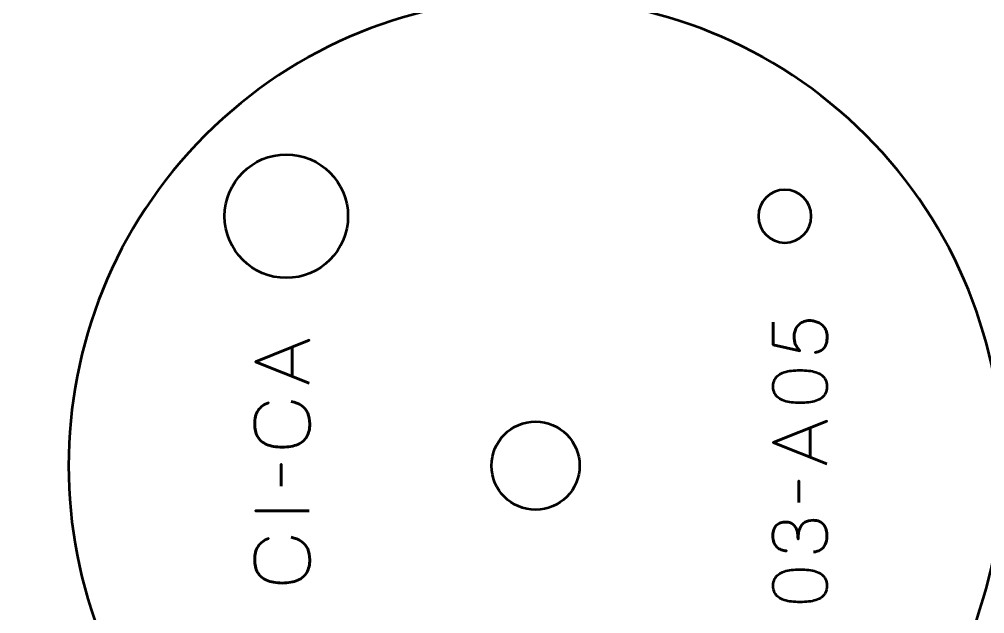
# Model space of a CAD drawing. Header units: centimetres. Extents: x -21 to 0, y -29.7 to 0.
# Drawn here: x -11.63 to -6.15, y -26.49 to -23.12 of the extents above; entities that cross this region are included whole.
import ezdxf

# ---------------------------------------------------------------- set-up
doc = ezdxf.new("R2010")
doc.units = ezdxf.units.CM
doc.header["$MEASUREMENT"] = 0
doc.layers.add('Layer 1', color=7, linetype='Continuous')

msp = doc.modelspace()

# ---------------------------------------------------------------- linework, layer by layer
at = {"layer": 'Layer 1', "lineweight": 53}
for centre, major_axis in [((-10.11421, -24.23577), (0, 0.35001)), ((-8.7, -25.64998), (0, 0.25))]:
    msp.add_ellipse(centre, major_axis=major_axis, ratio=1, dxfattribs=at)
at = {"layer": 'Layer 1', "color": 1, "lineweight": 53}
msp.add_open_spline([(-21.00003, -29.19995), (-21.00003, -29.19995), (-21.00003, -2.29992), (-21.00003, -2.29992), (-21.00003, -2.29992), (-21.00003, -2.21709), (-20.93286, -2.14992), (-20.85003, -2.14992), (-20.85003, -2.14992), (-20.7672, -2.14992), (-20.70003, -2.08275), (-20.70003, -1.99992), (-20.70003, -1.99992), (-20.70003, -1.91709), (-20.7672, -1.84992), (-20.85003, -1.84992), (-20.85003, -1.84992), (-20.93286, -1.84992), (-21.00003, -1.78275), (-21.00003, -1.69992), (-21.00003, -1.69992), (-21.00003, -1.61709), (-20.93286, -1.54992), (-20.85003, -1.54992), (-20.85003, -1.54992), (-20.7672, -1.54992), (-20.70003, -1.48275), (-20.70003, -1.39992), (-20.70003, -1.39992), (-20.70003, -1.31709), (-20.7672, -1.24992), (-20.85003, -1.24992), (-20.85003, -1.24992), (-20.93286, -1.24992), (-21.00003, -1.18275), (-21.00003, -1.09992), (-21.00003, -1.09992), (-21.00003, -1.09992), (-21.00003, -0.49992), (-21.00003, -0.49992), (-21.00003, -0.49992), (-21.00003, -0.22295), (-20.77694, 0.00004), (-20.49994, 0.00004), (-20.49994, 0.00004), (-20.49994, 0.00004), (-0.50008, 0.00004), (-0.50008, 0.00004), (-0.50008, 0.00004), (-0.22294, 0.00004), (0.00002, -0.22295), (0.00002, -0.49992), (0.00002, -0.49992), (0.00002, -0.49992), (0.00002, -29.19995), (0.00002, -29.19995), (0.00002, -29.19995), (0.00002, -29.47695), (-0.22294, -29.70004), (-0.50008, -29.70004), (-0.50008, -29.70004), (-0.50008, -29.70004), (-20.49994, -29.70004), (-20.49994, -29.70004), (-20.49994, -29.70004), (-20.77694, -29.70004), (-21.00003, -29.47695), (-21.00003, -29.19995)], degree=3, knots=[0, 0, 0, 0, 0.0588235, 0.0588235, 0.0588235, 0.0588235, 0.1176471, 0.1176471, 0.1176471, 0.1176471, 0.1764706, 0.1764706, 0.1764706, 0.1764706, 0.2352941, 0.2352941, 0.2352941, 0.2352941, 0.2941176, 0.2941176, 0.2941176, 0.2941176, 0.3529412, 0.3529412, 0.3529412, 0.3529412, 0.4117647, 0.4117647, 0.4117647, 0.4117647, 0.4705882, 0.4705882, 0.4705882, 0.4705882, 0.5294118, 0.5294118, 0.5294118, 0.5294118, 0.5882353, 0.5882353, 0.5882353, 0.5882353, 0.6470588, 0.6470588, 0.6470588, 0.6470588, 0.7058824, 0.7058824, 0.7058824, 0.7058824, 0.7647059, 0.7647059, 0.7647059, 0.7647059, 0.8235294, 0.8235294, 0.8235294, 0.8235294, 0.8823529, 0.8823529, 0.8823529, 0.8823529, 0.9411765, 0.9411765, 0.9411765, 0.9411765, 1, 1, 1, 1], dxfattribs=at)
at = {"layer": 'Layer 1', "color": 3, "lineweight": 53}
msp.add_open_spline([(-6.82614, -23.77617), (-5.79144, -24.81087), (-5.79144, -26.48911), (-6.82617, -27.52384), (-6.82617, -27.52384), (-7.86087, -28.55854), (-9.53911, -28.55854), (-10.57381, -27.52384), (-10.57381, -27.52384), (-11.60853, -26.48911), (-11.60853, -24.81087), (-10.57383, -23.77617), (-10.57383, -23.77617), (-9.53911, -22.74144), (-7.86087, -22.74144), (-6.82614, -23.77617)], degree=3, knots=[0, 0, 0, 0, 0.25, 0.25, 0.25, 0.25, 0.5, 0.5, 0.5, 0.5, 0.75, 0.75, 0.75, 0.75, 1, 1, 1, 1], dxfattribs=at)
at = {"layer": 'Layer 1', "lineweight": 53}
msp.add_open_spline([(-7.28577, -24.08577), (-7.20294, -24.08577), (-7.13577, -24.15294), (-7.13577, -24.23577), (-7.13577, -24.23577), (-7.13577, -24.3186), (-7.20294, -24.38577), (-7.28577, -24.38577), (-7.28577, -24.38577), (-7.3686, -24.38577), (-7.43577, -24.3186), (-7.43577, -24.23577), (-7.43577, -24.23577), (-7.43577, -24.15294), (-7.3686, -24.08577), (-7.28577, -24.08577)], degree=3, knots=[0, 0, 0, 0, 0.25, 0.25, 0.25, 0.25, 0.5, 0.5, 0.5, 0.5, 0.75, 0.75, 0.75, 0.75, 1, 1, 1, 1], dxfattribs=at)
at = {"layer": 'Layer 1', "color": 5, "lineweight": 53}
for points, knots in [([(-7.35175, -24.8372), (-7.35175, -24.8372), (-7.35175, -24.9642), (-7.35175, -24.9642), (-7.35175, -24.9642), (-7.35175, -24.9642), (-7.2002, -24.99807), (-7.2002, -24.99807), (-7.2002, -24.99807), (-7.20528, -24.99214), (-7.20986, -24.9865), (-7.21389, -24.98106), (-7.21389, -24.98106), (-7.21791, -24.9757), (-7.22129, -24.97006), (-7.22412, -24.96406), (-7.22412, -24.96406), (-7.22694, -24.95813), (-7.22906, -24.95136), (-7.23054, -24.94374), (-7.23054, -24.94374), (-7.23202, -24.93619), (-7.2328, -24.92716), (-7.2328, -24.91679), (-7.2328, -24.91679), (-7.2328, -24.90832), (-7.23167, -24.89985), (-7.22934, -24.89139), (-7.22934, -24.89139), (-7.22708, -24.88292), (-7.22362, -24.87488), (-7.21904, -24.86726), (-7.21904, -24.86726), (-7.21438, -24.85957), (-7.20859, -24.85279), (-7.20161, -24.84687), (-7.20161, -24.84687), (-7.19462, -24.84087), (-7.18644, -24.83614), (-7.17706, -24.83276), (-7.17706, -24.83276), (-7.16767, -24.8293), (-7.15702, -24.82754), (-7.14517, -24.82747), (-7.14517, -24.82747), (-7.14079, -24.82739), (-7.13529, -24.82789), (-7.1288, -24.82888), (-7.1288, -24.82888), (-7.12231, -24.82979), (-7.11525, -24.83149), (-7.10777, -24.83389), (-7.10777, -24.83389), (-7.10029, -24.83628), (-7.09288, -24.83967), (-7.08555, -24.84397), (-7.08555, -24.84397), (-7.07821, -24.84828), (-7.07151, -24.85378), (-7.06544, -24.86041), (-7.06544, -24.86041), (-7.05937, -24.86705), (-7.0545, -24.87509), (-7.05083, -24.88447), (-7.05083, -24.88447), (-7.04724, -24.89393), (-7.04533, -24.90501), (-7.04526, -24.91763), (-7.04526, -24.91763), (-7.04533, -24.93273), (-7.04695, -24.94543), (-7.04999, -24.95573), (-7.04999, -24.95573), (-7.05309, -24.96604), (-7.05711, -24.97443), (-7.06219, -24.98092), (-7.06219, -24.98092), (-7.06727, -24.98748), (-7.07285, -24.99256), (-7.07891, -24.99623), (-7.07891, -24.99623), (-7.08498, -24.9999), (-7.09105, -25.00265), (-7.09712, -25.00449), (-7.09712, -25.00449), (-7.10319, -25.00632), (-7.10876, -25.00773), (-7.11384, -25.00865), (-7.11384, -25.00865), (-7.10876, -25.00773), (-7.10319, -25.00632), (-7.09712, -25.00449), (-7.09712, -25.00449), (-7.09105, -25.00265), (-7.08498, -24.9999), (-7.07891, -24.99623), (-7.07891, -24.99623), (-7.07285, -24.99256), (-7.06727, -24.98748), (-7.06219, -24.98092), (-7.06219, -24.98092), (-7.05711, -24.97443), (-7.05309, -24.96604), (-7.04999, -24.95573), (-7.04999, -24.95573), (-7.04695, -24.94543), (-7.04533, -24.93273), (-7.04526, -24.91763), (-7.04526, -24.91763), (-7.04533, -24.90501), (-7.04724, -24.89393), (-7.05083, -24.88447), (-7.05083, -24.88447), (-7.0545, -24.87509), (-7.05937, -24.86705), (-7.06544, -24.86041), (-7.06544, -24.86041), (-7.07151, -24.85378), (-7.07821, -24.84828), (-7.08555, -24.84397), (-7.08555, -24.84397), (-7.09288, -24.83967), (-7.10029, -24.83628), (-7.10777, -24.83389), (-7.10777, -24.83389), (-7.11525, -24.83149), (-7.12231, -24.82979), (-7.1288, -24.82888), (-7.1288, -24.82888), (-7.13529, -24.82789), (-7.14079, -24.82739), (-7.14517, -24.82747), (-7.14517, -24.82747), (-7.15702, -24.82754), (-7.16767, -24.8293), (-7.17706, -24.83276), (-7.17706, -24.83276), (-7.18644, -24.83614), (-7.19462, -24.84087), (-7.20161, -24.84687), (-7.20161, -24.84687), (-7.20859, -24.85279), (-7.21438, -24.85957), (-7.21904, -24.86726), (-7.21904, -24.86726), (-7.22362, -24.87488), (-7.22708, -24.88292), (-7.22934, -24.89139), (-7.22934, -24.89139), (-7.23167, -24.89985), (-7.2328, -24.90832), (-7.2328, -24.91679), (-7.2328, -24.91679), (-7.2328, -24.92716), (-7.23202, -24.93619), (-7.23054, -24.94374), (-7.23054, -24.94374), (-7.22906, -24.95136), (-7.22694, -24.95813), (-7.22412, -24.96406), (-7.22412, -24.96406), (-7.22129, -24.97006), (-7.21791, -24.9757), (-7.21389, -24.98106), (-7.21389, -24.98106), (-7.20986, -24.9865), (-7.20528, -24.99214), (-7.2002, -24.99807), (-7.2002, -24.99807), (-7.2002, -24.99807), (-7.35175, -24.9642), (-7.35175, -24.9642), (-7.35175, -24.9642), (-7.35175, -24.9642), (-7.35175, -24.8372), (-7.35175, -24.8372)], [0, 0, 0, 0, 0.0227273, 0.0227273, 0.0227273, 0.0227273, 0.0454545, 0.0454545, 0.0454545, 0.0454545, 0.0681818, 0.0681818, 0.0681818, 0.0681818, 0.0909091, 0.0909091, 0.0909091, 0.0909091, 0.1136364, 0.1136364, 0.1136364, 0.1136364, 0.1363636, 0.1363636, 0.1363636, 0.1363636, 0.1590909, 0.1590909, 0.1590909, 0.1590909, 0.1818182, 0.1818182, 0.1818182, 0.1818182, 0.2045455, 0.2045455, 0.2045455, 0.2045455, 0.2272727, 0.2272727, 0.2272727, 0.2272727, 0.25, 0.25, 0.25, 0.25, 0.2727273, 0.2727273, 0.2727273, 0.2727273, 0.2954545, 0.2954545, 0.2954545, 0.2954545, 0.3181818, 0.3181818, 0.3181818, 0.3181818, 0.3409091, 0.3409091, 0.3409091, 0.3409091, 0.3636364, 0.3636364, 0.3636364, 0.3636364, 0.3863636, 0.3863636, 0.3863636, 0.3863636, 0.4090909, 0.4090909, 0.4090909, 0.4090909, 0.4318182, 0.4318182, 0.4318182, 0.4318182, 0.4545455, 0.4545455, 0.4545455, 0.4545455, 0.4772727, 0.4772727, 0.4772727, 0.4772727, 0.5, 0.5, 0.5, 0.5, 0.5227273, 0.5227273, 0.5227273, 0.5227273, 0.5454545, 0.5454545, 0.5454545, 0.5454545, 0.5681818, 0.5681818, 0.5681818, 0.5681818, 0.5909091, 0.5909091, 0.5909091, 0.5909091, 0.6136364, 0.6136364, 0.6136364, 0.6136364, 0.6363636, 0.6363636, 0.6363636, 0.6363636, 0.6590909, 0.6590909, 0.6590909, 0.6590909, 0.6818182, 0.6818182, 0.6818182, 0.6818182, 0.7045455, 0.7045455, 0.7045455, 0.7045455, 0.7272727, 0.7272727, 0.7272727, 0.7272727, 0.75, 0.75, 0.75, 0.75, 0.7727273, 0.7727273, 0.7727273, 0.7727273, 0.7954545, 0.7954545, 0.7954545, 0.7954545, 0.8181818, 0.8181818, 0.8181818, 0.8181818, 0.8409091, 0.8409091, 0.8409091, 0.8409091, 0.8636364, 0.8636364, 0.8636364, 0.8636364, 0.8863636, 0.8863636, 0.8863636, 0.8863636, 0.9090909, 0.9090909, 0.9090909, 0.9090909, 0.9318182, 0.9318182, 0.9318182, 0.9318182, 0.9545455, 0.9545455, 0.9545455, 0.9545455, 0.9772727, 0.9772727, 0.9772727, 0.9772727, 1, 1, 1, 1]), ([(-9.98467, -25.18178), (-9.98467, -25.18178), (-10.28989, -25.06071), (-10.28989, -25.06071), (-10.28989, -25.06071), (-10.28989, -25.06071), (-9.98467, -24.93921), (-9.98467, -24.93921), (-9.98467, -24.93921), (-9.98467, -24.93921), (-10.28989, -25.06071), (-10.28989, -25.06071), (-10.28989, -25.06071), (-10.28989, -25.06071), (-9.98467, -25.18178), (-9.98467, -25.18178)], [0, 0, 0, 0, 0.25, 0.25, 0.25, 0.25, 0.5, 0.5, 0.5, 0.5, 0.75, 0.75, 0.75, 0.75, 1, 1, 1, 1]), ([(-10.08077, -25.14368), (-10.08077, -25.14368), (-10.08077, -24.97774), (-10.08077, -24.97774), (-10.08077, -24.97774), (-10.08077, -24.97774), (-10.08077, -25.14368), (-10.08077, -25.14368)], [0, 0, 0, 0, 0.5, 0.5, 0.5, 0.5, 1, 1, 1, 1]), ([(-7.04653, -25.20126), (-7.0466, -25.18645), (-7.04921, -25.17368), (-7.05429, -25.16302), (-7.05429, -25.16302), (-7.05937, -25.15244), (-7.06664, -25.14362), (-7.07588, -25.13657), (-7.07588, -25.13657), (-7.08519, -25.12958), (-7.0962, -25.12408), (-7.1089, -25.11999), (-7.1089, -25.11999), (-7.1216, -25.11596), (-7.1355, -25.11307), (-7.15074, -25.11145), (-7.15074, -25.11145), (-7.16598, -25.10975), (-7.182, -25.10891), (-7.19893, -25.10898), (-7.19893, -25.10898), (-7.21579, -25.10891), (-7.23181, -25.10975), (-7.24698, -25.11145), (-7.24698, -25.11145), (-7.26215, -25.11307), (-7.27612, -25.11596), (-7.28882, -25.11999), (-7.28882, -25.11999), (-7.30145, -25.12408), (-7.31245, -25.12958), (-7.32184, -25.13657), (-7.32184, -25.13657), (-7.33115, -25.14362), (-7.33842, -25.15244), (-7.3435, -25.16302), (-7.3435, -25.16302), (-7.34865, -25.17368), (-7.35126, -25.18645), (-7.35133, -25.20126), (-7.35133, -25.20126), (-7.35126, -25.21608), (-7.34865, -25.22885), (-7.3435, -25.23951), (-7.3435, -25.23951), (-7.33842, -25.25009), (-7.33115, -25.25891), (-7.32184, -25.26596), (-7.32184, -25.26596), (-7.31245, -25.27295), (-7.30145, -25.27845), (-7.28882, -25.28254), (-7.28882, -25.28254), (-7.27612, -25.28657), (-7.26215, -25.28946), (-7.24698, -25.29108), (-7.24698, -25.29108), (-7.23181, -25.29277), (-7.21579, -25.29362), (-7.19893, -25.29355), (-7.19893, -25.29355), (-7.182, -25.29362), (-7.16598, -25.29277), (-7.15074, -25.29108), (-7.15074, -25.29108), (-7.1355, -25.28946), (-7.1216, -25.28657), (-7.1089, -25.28254), (-7.1089, -25.28254), (-7.0962, -25.27845), (-7.08519, -25.27295), (-7.07588, -25.26596), (-7.07588, -25.26596), (-7.06664, -25.25891), (-7.05937, -25.25009), (-7.05429, -25.23951), (-7.05429, -25.23951), (-7.04921, -25.22885), (-7.0466, -25.21608), (-7.04653, -25.20126)], [0, 0, 0, 0, 0.05, 0.05, 0.05, 0.05, 0.1, 0.1, 0.1, 0.1, 0.15, 0.15, 0.15, 0.15, 0.2, 0.2, 0.2, 0.2, 0.25, 0.25, 0.25, 0.25, 0.3, 0.3, 0.3, 0.3, 0.35, 0.35, 0.35, 0.35, 0.4, 0.4, 0.4, 0.4, 0.45, 0.45, 0.45, 0.45, 0.5, 0.5, 0.5, 0.5, 0.55, 0.55, 0.55, 0.55, 0.6, 0.6, 0.6, 0.6, 0.65, 0.65, 0.65, 0.65, 0.7, 0.7, 0.7, 0.7, 0.75, 0.75, 0.75, 0.75, 0.8, 0.8, 0.8, 0.8, 0.85, 0.85, 0.85, 0.85, 0.9, 0.9, 0.9, 0.9, 0.95, 0.95, 0.95, 0.95, 1, 1, 1, 1]), ([(-7.04653, -25.20126), (-7.0466, -25.18645), (-7.04921, -25.17368), (-7.05429, -25.16302), (-7.05429, -25.16302), (-7.05937, -25.15244), (-7.06664, -25.14362), (-7.07588, -25.13657), (-7.07588, -25.13657), (-7.08519, -25.12958), (-7.0962, -25.12408), (-7.1089, -25.11999), (-7.1089, -25.11999), (-7.1216, -25.11596), (-7.1355, -25.11307), (-7.15074, -25.11145), (-7.15074, -25.11145), (-7.16598, -25.10975), (-7.182, -25.10891), (-7.19893, -25.10898), (-7.19893, -25.10898), (-7.21579, -25.10891), (-7.23181, -25.10975), (-7.24698, -25.11145), (-7.24698, -25.11145), (-7.26215, -25.11307), (-7.27612, -25.11596), (-7.28882, -25.11999), (-7.28882, -25.11999), (-7.30145, -25.12408), (-7.31245, -25.12958), (-7.32184, -25.13657), (-7.32184, -25.13657), (-7.33115, -25.14362), (-7.33842, -25.15244), (-7.3435, -25.16302), (-7.3435, -25.16302), (-7.34865, -25.17368), (-7.35126, -25.18645), (-7.35133, -25.20126), (-7.35133, -25.20126), (-7.35126, -25.21608), (-7.34865, -25.22885), (-7.3435, -25.23951), (-7.3435, -25.23951), (-7.33842, -25.25009), (-7.33115, -25.25891), (-7.32184, -25.26596), (-7.32184, -25.26596), (-7.31245, -25.27295), (-7.30145, -25.27845), (-7.28882, -25.28254), (-7.28882, -25.28254), (-7.27612, -25.28657), (-7.26215, -25.28946), (-7.24698, -25.29108), (-7.24698, -25.29108), (-7.23181, -25.29277), (-7.21579, -25.29362), (-7.19893, -25.29355), (-7.19893, -25.29355), (-7.182, -25.29362), (-7.16598, -25.29277), (-7.15074, -25.29108), (-7.15074, -25.29108), (-7.1355, -25.28946), (-7.1216, -25.28657), (-7.1089, -25.28254), (-7.1089, -25.28254), (-7.0962, -25.27845), (-7.08519, -25.27295), (-7.07588, -25.26596), (-7.07588, -25.26596), (-7.06664, -25.25891), (-7.05937, -25.25009), (-7.05429, -25.23951), (-7.05429, -25.23951), (-7.04921, -25.22885), (-7.0466, -25.21608), (-7.04653, -25.20126)], [0, 0, 0, 0, 0.05, 0.05, 0.05, 0.05, 0.1, 0.1, 0.1, 0.1, 0.15, 0.15, 0.15, 0.15, 0.2, 0.2, 0.2, 0.2, 0.25, 0.25, 0.25, 0.25, 0.3, 0.3, 0.3, 0.3, 0.35, 0.35, 0.35, 0.35, 0.4, 0.4, 0.4, 0.4, 0.45, 0.45, 0.45, 0.45, 0.5, 0.5, 0.5, 0.5, 0.55, 0.55, 0.55, 0.55, 0.6, 0.6, 0.6, 0.6, 0.65, 0.65, 0.65, 0.65, 0.7, 0.7, 0.7, 0.7, 0.75, 0.75, 0.75, 0.75, 0.8, 0.8, 0.8, 0.8, 0.85, 0.85, 0.85, 0.85, 0.9, 0.9, 0.9, 0.9, 0.95, 0.95, 0.95, 0.95, 1, 1, 1, 1]), ([(-10.08712, -25.28592), (-10.06292, -25.29044), (-10.04295, -25.29834), (-10.02729, -25.30942), (-10.02729, -25.30942), (-10.01169, -25.32056), (-10.00012, -25.33482), (-9.99257, -25.35217), (-9.99257, -25.35217), (-9.98502, -25.36946), (-9.98121, -25.38978), (-9.98128, -25.41292), (-9.98128, -25.41292), (-9.98121, -25.44107), (-9.98665, -25.46499), (-9.99772, -25.48461), (-9.99772, -25.48461), (-10.00873, -25.50422), (-10.02573, -25.51918), (-10.0488, -25.52948), (-10.0488, -25.52948), (-10.07188, -25.53978), (-10.10144, -25.54493), (-10.13749, -25.545), (-10.13749, -25.545), (-10.1734, -25.54493), (-10.2029, -25.53978), (-10.22597, -25.52948), (-10.22597, -25.52948), (-10.24904, -25.51918), (-10.26611, -25.50422), (-10.27719, -25.48461), (-10.27719, -25.48461), (-10.28827, -25.46499), (-10.29377, -25.44107), (-10.2937, -25.41292), (-10.2937, -25.41292), (-10.29377, -25.38279), (-10.28735, -25.35754), (-10.27444, -25.33722), (-10.27444, -25.33722), (-10.26153, -25.31697), (-10.24156, -25.30208), (-10.21454, -25.2927), (-10.21454, -25.2927), (-10.24156, -25.30208), (-10.26153, -25.31697), (-10.27444, -25.33722), (-10.27444, -25.33722), (-10.28735, -25.35754), (-10.29377, -25.38279), (-10.2937, -25.41292), (-10.2937, -25.41292), (-10.29377, -25.44107), (-10.28827, -25.46499), (-10.27719, -25.48461), (-10.27719, -25.48461), (-10.26611, -25.50422), (-10.24904, -25.51918), (-10.22597, -25.52948), (-10.22597, -25.52948), (-10.2029, -25.53978), (-10.1734, -25.54493), (-10.13749, -25.545), (-10.13749, -25.545), (-10.10144, -25.54493), (-10.07188, -25.53978), (-10.0488, -25.52948), (-10.0488, -25.52948), (-10.02573, -25.51918), (-10.00873, -25.50422), (-9.99772, -25.48461), (-9.99772, -25.48461), (-9.98665, -25.46499), (-9.98121, -25.44107), (-9.98128, -25.41292), (-9.98128, -25.41292), (-9.98121, -25.38978), (-9.98502, -25.36946), (-9.99257, -25.35217), (-9.99257, -25.35217), (-10.00012, -25.33482), (-10.01169, -25.32056), (-10.02729, -25.30942), (-10.02729, -25.30942), (-10.04295, -25.29834), (-10.06292, -25.29044), (-10.08712, -25.28592)], [0, 0, 0, 0, 0.0454545, 0.0454545, 0.0454545, 0.0454545, 0.0909091, 0.0909091, 0.0909091, 0.0909091, 0.1363636, 0.1363636, 0.1363636, 0.1363636, 0.1818182, 0.1818182, 0.1818182, 0.1818182, 0.2272727, 0.2272727, 0.2272727, 0.2272727, 0.2727273, 0.2727273, 0.2727273, 0.2727273, 0.3181818, 0.3181818, 0.3181818, 0.3181818, 0.3636364, 0.3636364, 0.3636364, 0.3636364, 0.4090909, 0.4090909, 0.4090909, 0.4090909, 0.4545455, 0.4545455, 0.4545455, 0.4545455, 0.5, 0.5, 0.5, 0.5, 0.5454545, 0.5454545, 0.5454545, 0.5454545, 0.5909091, 0.5909091, 0.5909091, 0.5909091, 0.6363636, 0.6363636, 0.6363636, 0.6363636, 0.6818182, 0.6818182, 0.6818182, 0.6818182, 0.7272727, 0.7272727, 0.7272727, 0.7272727, 0.7727273, 0.7727273, 0.7727273, 0.7727273, 0.8181818, 0.8181818, 0.8181818, 0.8181818, 0.8636364, 0.8636364, 0.8636364, 0.8636364, 0.9090909, 0.9090909, 0.9090909, 0.9090909, 0.9545455, 0.9545455, 0.9545455, 0.9545455, 1, 1, 1, 1]), ([(-7.04653, -25.63941), (-7.04653, -25.63941), (-7.35175, -25.51834), (-7.35175, -25.51834), (-7.35175, -25.51834), (-7.35175, -25.51834), (-7.04653, -25.39684), (-7.04653, -25.39684), (-7.04653, -25.39684), (-7.04653, -25.39684), (-7.35175, -25.51834), (-7.35175, -25.51834), (-7.35175, -25.51834), (-7.35175, -25.51834), (-7.04653, -25.63941), (-7.04653, -25.63941)], [0, 0, 0, 0, 0.25, 0.25, 0.25, 0.25, 0.5, 0.5, 0.5, 0.5, 0.75, 0.75, 0.75, 0.75, 1, 1, 1, 1]), ([(-7.14263, -25.60131), (-7.14263, -25.60131), (-7.14263, -25.43537), (-7.14263, -25.43537), (-7.14263, -25.43537), (-7.14263, -25.43537), (-7.14263, -25.60131), (-7.14263, -25.60131)], [0, 0, 0, 0, 0.5, 0.5, 0.5, 0.5, 1, 1, 1, 1]), ([(-10.14427, -25.76513), (-10.14427, -25.76513), (-10.14427, -25.64194), (-10.14427, -25.64194), (-10.14427, -25.64194), (-10.14427, -25.64194), (-10.14427, -25.76513), (-10.14427, -25.76513)], [0, 0, 0, 0, 0.5, 0.5, 0.5, 0.5, 1, 1, 1, 1]), ([(-7.20613, -25.85954), (-7.20613, -25.85954), (-7.20613, -25.73635), (-7.20613, -25.73635), (-7.20613, -25.73635), (-7.20613, -25.73635), (-7.20613, -25.85954), (-7.20613, -25.85954)], [0, 0, 0, 0, 0.5, 0.5, 0.5, 0.5, 1, 1, 1, 1]), ([(-9.98467, -25.9061), (-9.98467, -25.9061), (-10.28989, -25.9061), (-10.28989, -25.9061), (-10.28989, -25.9061), (-10.28989, -25.9061), (-9.98467, -25.9061), (-9.98467, -25.9061)], [0, 0, 0, 0, 0.5, 0.5, 0.5, 0.5, 1, 1, 1, 1]), ([(-7.12315, -26.13809), (-7.10791, -26.13802), (-7.09465, -26.13449), (-7.08315, -26.12751), (-7.08315, -26.12751), (-7.07172, -26.12052), (-7.06276, -26.11057), (-7.05634, -26.09759), (-7.05634, -26.09759), (-7.04992, -26.08461), (-7.04667, -26.06902), (-7.04653, -26.05088), (-7.04653, -26.05088), (-7.04653, -26.03727), (-7.04794, -26.02492), (-7.0509, -26.0137), (-7.0509, -26.0137), (-7.05387, -26.00255), (-7.05845, -25.99296), (-7.06473, -25.98484), (-7.06473, -25.98484), (-7.07101, -25.97673), (-7.07913, -25.97052), (-7.089, -25.96608), (-7.089, -25.96608), (-7.09895, -25.9617), (-7.11088, -25.95952), (-7.12485, -25.95945), (-7.12485, -25.95945), (-7.14347, -25.95937), (-7.15921, -25.96318), (-7.17198, -25.97073), (-7.17198, -25.97073), (-7.18475, -25.97828), (-7.19434, -25.99), (-7.2009, -26.00573), (-7.2009, -26.00573), (-7.20747, -26.02146), (-7.21078, -26.04164), (-7.21078, -26.06612), (-7.21078, -26.06612), (-7.21071, -26.04785), (-7.2124, -26.03254), (-7.21586, -26.02005), (-7.21586, -26.02005), (-7.21932, -26.00763), (-7.22419, -25.99769), (-7.23054, -25.99021), (-7.23054, -25.99021), (-7.23682, -25.98273), (-7.2443, -25.9773), (-7.2529, -25.97405), (-7.2529, -25.97405), (-7.26144, -25.97073), (-7.27082, -25.96911), (-7.28105, -25.96918), (-7.28105, -25.96918), (-7.29129, -25.96911), (-7.30074, -25.97052), (-7.30949, -25.97334), (-7.30949, -25.97334), (-7.31824, -25.9761), (-7.32593, -25.98061), (-7.33249, -25.98675), (-7.33249, -25.98675), (-7.33905, -25.99289), (-7.3442, -26.001), (-7.34787, -26.01095), (-7.34787, -26.01095), (-7.35154, -26.02097), (-7.35337, -26.03318), (-7.35344, -26.0475), (-7.35344, -26.0475), (-7.35337, -26.06175), (-7.35126, -26.07424), (-7.34716, -26.08482), (-7.34716, -26.08482), (-7.34307, -26.09548), (-7.3375, -26.10422), (-7.33037, -26.11128), (-7.33037, -26.11128), (-7.32325, -26.11826), (-7.31513, -26.12349), (-7.30596, -26.12694), (-7.30596, -26.12694), (-7.29679, -26.13047), (-7.28705, -26.13216), (-7.27682, -26.13216), (-7.27682, -26.13216), (-7.28705, -26.13216), (-7.29679, -26.13047), (-7.30596, -26.12694), (-7.30596, -26.12694), (-7.31513, -26.12349), (-7.32325, -26.11826), (-7.33037, -26.11128), (-7.33037, -26.11128), (-7.3375, -26.10422), (-7.34307, -26.09548), (-7.34716, -26.08482), (-7.34716, -26.08482), (-7.35126, -26.07424), (-7.35337, -26.06175), (-7.35344, -26.0475), (-7.35344, -26.0475), (-7.35337, -26.03318), (-7.35154, -26.02097), (-7.34787, -26.01095), (-7.34787, -26.01095), (-7.3442, -26.001), (-7.33905, -25.99289), (-7.33249, -25.98675), (-7.33249, -25.98675), (-7.32593, -25.98061), (-7.31824, -25.9761), (-7.30949, -25.97334), (-7.30949, -25.97334), (-7.30074, -25.97052), (-7.29129, -25.96911), (-7.28105, -25.96918), (-7.28105, -25.96918), (-7.27082, -25.96911), (-7.26144, -25.97073), (-7.2529, -25.97405), (-7.2529, -25.97405), (-7.2443, -25.9773), (-7.23682, -25.98273), (-7.23054, -25.99021), (-7.23054, -25.99021), (-7.22419, -25.99769), (-7.21932, -26.00763), (-7.21586, -26.02005), (-7.21586, -26.02005), (-7.2124, -26.03254), (-7.21071, -26.04785), (-7.21078, -26.06612), (-7.21078, -26.06612), (-7.21078, -26.04164), (-7.20747, -26.02146), (-7.2009, -26.00573), (-7.2009, -26.00573), (-7.19434, -25.99), (-7.18475, -25.97828), (-7.17198, -25.97073), (-7.17198, -25.97073), (-7.15921, -25.96318), (-7.14347, -25.95937), (-7.12485, -25.95945), (-7.12485, -25.95945), (-7.11088, -25.95952), (-7.09895, -25.9617), (-7.089, -25.96608), (-7.089, -25.96608), (-7.07913, -25.97052), (-7.07101, -25.97673), (-7.06473, -25.98484), (-7.06473, -25.98484), (-7.05845, -25.99296), (-7.05387, -26.00255), (-7.0509, -26.0137), (-7.0509, -26.0137), (-7.04794, -26.02492), (-7.04653, -26.03727), (-7.04653, -26.05088), (-7.04653, -26.05088), (-7.04667, -26.06902), (-7.04992, -26.08461), (-7.05634, -26.09759), (-7.05634, -26.09759), (-7.06276, -26.11057), (-7.07172, -26.12052), (-7.08315, -26.12751), (-7.08315, -26.12751), (-7.09465, -26.13449), (-7.10791, -26.13802), (-7.12315, -26.13809)], [0, 0, 0, 0, 0.0227273, 0.0227273, 0.0227273, 0.0227273, 0.0454545, 0.0454545, 0.0454545, 0.0454545, 0.0681818, 0.0681818, 0.0681818, 0.0681818, 0.0909091, 0.0909091, 0.0909091, 0.0909091, 0.1136364, 0.1136364, 0.1136364, 0.1136364, 0.1363636, 0.1363636, 0.1363636, 0.1363636, 0.1590909, 0.1590909, 0.1590909, 0.1590909, 0.1818182, 0.1818182, 0.1818182, 0.1818182, 0.2045455, 0.2045455, 0.2045455, 0.2045455, 0.2272727, 0.2272727, 0.2272727, 0.2272727, 0.25, 0.25, 0.25, 0.25, 0.2727273, 0.2727273, 0.2727273, 0.2727273, 0.2954545, 0.2954545, 0.2954545, 0.2954545, 0.3181818, 0.3181818, 0.3181818, 0.3181818, 0.3409091, 0.3409091, 0.3409091, 0.3409091, 0.3636364, 0.3636364, 0.3636364, 0.3636364, 0.3863636, 0.3863636, 0.3863636, 0.3863636, 0.4090909, 0.4090909, 0.4090909, 0.4090909, 0.4318182, 0.4318182, 0.4318182, 0.4318182, 0.4545455, 0.4545455, 0.4545455, 0.4545455, 0.4772727, 0.4772727, 0.4772727, 0.4772727, 0.5, 0.5, 0.5, 0.5, 0.5227273, 0.5227273, 0.5227273, 0.5227273, 0.5454545, 0.5454545, 0.5454545, 0.5454545, 0.5681818, 0.5681818, 0.5681818, 0.5681818, 0.5909091, 0.5909091, 0.5909091, 0.5909091, 0.6136364, 0.6136364, 0.6136364, 0.6136364, 0.6363636, 0.6363636, 0.6363636, 0.6363636, 0.6590909, 0.6590909, 0.6590909, 0.6590909, 0.6818182, 0.6818182, 0.6818182, 0.6818182, 0.7045455, 0.7045455, 0.7045455, 0.7045455, 0.7272727, 0.7272727, 0.7272727, 0.7272727, 0.75, 0.75, 0.75, 0.75, 0.7727273, 0.7727273, 0.7727273, 0.7727273, 0.7954545, 0.7954545, 0.7954545, 0.7954545, 0.8181818, 0.8181818, 0.8181818, 0.8181818, 0.8409091, 0.8409091, 0.8409091, 0.8409091, 0.8636364, 0.8636364, 0.8636364, 0.8636364, 0.8863636, 0.8863636, 0.8863636, 0.8863636, 0.9090909, 0.9090909, 0.9090909, 0.9090909, 0.9318182, 0.9318182, 0.9318182, 0.9318182, 0.9545455, 0.9545455, 0.9545455, 0.9545455, 0.9772727, 0.9772727, 0.9772727, 0.9772727, 1, 1, 1, 1]), ([(-10.08712, -26.05596), (-10.06292, -26.06048), (-10.04295, -26.06838), (-10.02729, -26.07946), (-10.02729, -26.07946), (-10.01169, -26.0906), (-10.00012, -26.10486), (-9.99257, -26.12221), (-9.99257, -26.12221), (-9.98502, -26.1395), (-9.98121, -26.15982), (-9.98128, -26.18296), (-9.98128, -26.18296), (-9.98121, -26.21111), (-9.98665, -26.23503), (-9.99772, -26.25465), (-9.99772, -26.25465), (-10.00873, -26.27426), (-10.02573, -26.28922), (-10.0488, -26.29952), (-10.0488, -26.29952), (-10.07188, -26.30982), (-10.10144, -26.31497), (-10.13749, -26.31504), (-10.13749, -26.31504), (-10.1734, -26.31497), (-10.2029, -26.30982), (-10.22597, -26.29952), (-10.22597, -26.29952), (-10.24904, -26.28922), (-10.26611, -26.27426), (-10.27719, -26.25465), (-10.27719, -26.25465), (-10.28827, -26.23503), (-10.29377, -26.21111), (-10.2937, -26.18296), (-10.2937, -26.18296), (-10.29377, -26.15283), (-10.28735, -26.12758), (-10.27444, -26.10726), (-10.27444, -26.10726), (-10.26153, -26.08701), (-10.24156, -26.07212), (-10.21454, -26.06274), (-10.21454, -26.06274), (-10.24156, -26.07212), (-10.26153, -26.08701), (-10.27444, -26.10726), (-10.27444, -26.10726), (-10.28735, -26.12758), (-10.29377, -26.15283), (-10.2937, -26.18296), (-10.2937, -26.18296), (-10.29377, -26.21111), (-10.28827, -26.23503), (-10.27719, -26.25465), (-10.27719, -26.25465), (-10.26611, -26.27426), (-10.24904, -26.28922), (-10.22597, -26.29952), (-10.22597, -26.29952), (-10.2029, -26.30982), (-10.1734, -26.31497), (-10.13749, -26.31504), (-10.13749, -26.31504), (-10.10144, -26.31497), (-10.07188, -26.30982), (-10.0488, -26.29952), (-10.0488, -26.29952), (-10.02573, -26.28922), (-10.00873, -26.27426), (-9.99772, -26.25465), (-9.99772, -26.25465), (-9.98665, -26.23503), (-9.98121, -26.21111), (-9.98128, -26.18296), (-9.98128, -26.18296), (-9.98121, -26.15982), (-9.98502, -26.1395), (-9.99257, -26.12221), (-9.99257, -26.12221), (-10.00012, -26.10486), (-10.01169, -26.0906), (-10.02729, -26.07946), (-10.02729, -26.07946), (-10.04295, -26.06838), (-10.06292, -26.06048), (-10.08712, -26.05596)], [0, 0, 0, 0, 0.0454545, 0.0454545, 0.0454545, 0.0454545, 0.0909091, 0.0909091, 0.0909091, 0.0909091, 0.1363636, 0.1363636, 0.1363636, 0.1363636, 0.1818182, 0.1818182, 0.1818182, 0.1818182, 0.2272727, 0.2272727, 0.2272727, 0.2272727, 0.2727273, 0.2727273, 0.2727273, 0.2727273, 0.3181818, 0.3181818, 0.3181818, 0.3181818, 0.3636364, 0.3636364, 0.3636364, 0.3636364, 0.4090909, 0.4090909, 0.4090909, 0.4090909, 0.4545455, 0.4545455, 0.4545455, 0.4545455, 0.5, 0.5, 0.5, 0.5, 0.5454545, 0.5454545, 0.5454545, 0.5454545, 0.5909091, 0.5909091, 0.5909091, 0.5909091, 0.6363636, 0.6363636, 0.6363636, 0.6363636, 0.6818182, 0.6818182, 0.6818182, 0.6818182, 0.7272727, 0.7272727, 0.7272727, 0.7272727, 0.7727273, 0.7727273, 0.7727273, 0.7727273, 0.8181818, 0.8181818, 0.8181818, 0.8181818, 0.8636364, 0.8636364, 0.8636364, 0.8636364, 0.9090909, 0.9090909, 0.9090909, 0.9090909, 0.9545455, 0.9545455, 0.9545455, 0.9545455, 1, 1, 1, 1]), ([(-7.04653, -26.3307), (-7.0466, -26.31589), (-7.04921, -26.30312), (-7.05429, -26.29246), (-7.05429, -26.29246), (-7.05937, -26.28188), (-7.06664, -26.27306), (-7.07588, -26.26601), (-7.07588, -26.26601), (-7.08519, -26.25902), (-7.0962, -26.25352), (-7.1089, -26.24943), (-7.1089, -26.24943), (-7.1216, -26.2454), (-7.1355, -26.24251), (-7.15074, -26.24089), (-7.15074, -26.24089), (-7.16598, -26.23919), (-7.182, -26.23835), (-7.19893, -26.23842), (-7.19893, -26.23842), (-7.21579, -26.23835), (-7.23181, -26.23919), (-7.24698, -26.24089), (-7.24698, -26.24089), (-7.26215, -26.24251), (-7.27612, -26.2454), (-7.28882, -26.24943), (-7.28882, -26.24943), (-7.30145, -26.25352), (-7.31245, -26.25902), (-7.32184, -26.26601), (-7.32184, -26.26601), (-7.33115, -26.27306), (-7.33842, -26.28188), (-7.3435, -26.29246), (-7.3435, -26.29246), (-7.34865, -26.30312), (-7.35126, -26.31589), (-7.35133, -26.3307), (-7.35133, -26.3307), (-7.35126, -26.34552), (-7.34865, -26.35829), (-7.3435, -26.36895), (-7.3435, -26.36895), (-7.33842, -26.37953), (-7.33115, -26.38835), (-7.32184, -26.3954), (-7.32184, -26.3954), (-7.31245, -26.40239), (-7.30145, -26.40789), (-7.28882, -26.41198), (-7.28882, -26.41198), (-7.27612, -26.41601), (-7.26215, -26.4189), (-7.24698, -26.42052), (-7.24698, -26.42052), (-7.23181, -26.42221), (-7.21579, -26.42306), (-7.19893, -26.42299), (-7.19893, -26.42299), (-7.182, -26.42306), (-7.16598, -26.42221), (-7.15074, -26.42052), (-7.15074, -26.42052), (-7.1355, -26.4189), (-7.1216, -26.41601), (-7.1089, -26.41198), (-7.1089, -26.41198), (-7.0962, -26.40789), (-7.08519, -26.40239), (-7.07588, -26.3954), (-7.07588, -26.3954), (-7.06664, -26.38835), (-7.05937, -26.37953), (-7.05429, -26.36895), (-7.05429, -26.36895), (-7.04921, -26.35829), (-7.0466, -26.34552), (-7.04653, -26.3307)], [0, 0, 0, 0, 0.05, 0.05, 0.05, 0.05, 0.1, 0.1, 0.1, 0.1, 0.15, 0.15, 0.15, 0.15, 0.2, 0.2, 0.2, 0.2, 0.25, 0.25, 0.25, 0.25, 0.3, 0.3, 0.3, 0.3, 0.35, 0.35, 0.35, 0.35, 0.4, 0.4, 0.4, 0.4, 0.45, 0.45, 0.45, 0.45, 0.5, 0.5, 0.5, 0.5, 0.55, 0.55, 0.55, 0.55, 0.6, 0.6, 0.6, 0.6, 0.65, 0.65, 0.65, 0.65, 0.7, 0.7, 0.7, 0.7, 0.75, 0.75, 0.75, 0.75, 0.8, 0.8, 0.8, 0.8, 0.85, 0.85, 0.85, 0.85, 0.9, 0.9, 0.9, 0.9, 0.95, 0.95, 0.95, 0.95, 1, 1, 1, 1]), ([(-7.04653, -26.3307), (-7.0466, -26.31589), (-7.04921, -26.30312), (-7.05429, -26.29246), (-7.05429, -26.29246), (-7.05937, -26.28188), (-7.06664, -26.27306), (-7.07588, -26.26601), (-7.07588, -26.26601), (-7.08519, -26.25902), (-7.0962, -26.25352), (-7.1089, -26.24943), (-7.1089, -26.24943), (-7.1216, -26.2454), (-7.1355, -26.24251), (-7.15074, -26.24089), (-7.15074, -26.24089), (-7.16598, -26.23919), (-7.182, -26.23835), (-7.19893, -26.23842), (-7.19893, -26.23842), (-7.21579, -26.23835), (-7.23181, -26.23919), (-7.24698, -26.24089), (-7.24698, -26.24089), (-7.26215, -26.24251), (-7.27612, -26.2454), (-7.28882, -26.24943), (-7.28882, -26.24943), (-7.30145, -26.25352), (-7.31245, -26.25902), (-7.32184, -26.26601), (-7.32184, -26.26601), (-7.33115, -26.27306), (-7.33842, -26.28188), (-7.3435, -26.29246), (-7.3435, -26.29246), (-7.34865, -26.30312), (-7.35126, -26.31589), (-7.35133, -26.3307), (-7.35133, -26.3307), (-7.35126, -26.34552), (-7.34865, -26.35829), (-7.3435, -26.36895), (-7.3435, -26.36895), (-7.33842, -26.37953), (-7.33115, -26.38835), (-7.32184, -26.3954), (-7.32184, -26.3954), (-7.31245, -26.40239), (-7.30145, -26.40789), (-7.28882, -26.41198), (-7.28882, -26.41198), (-7.27612, -26.41601), (-7.26215, -26.4189), (-7.24698, -26.42052), (-7.24698, -26.42052), (-7.23181, -26.42221), (-7.21579, -26.42306), (-7.19893, -26.42299), (-7.19893, -26.42299), (-7.182, -26.42306), (-7.16598, -26.42221), (-7.15074, -26.42052), (-7.15074, -26.42052), (-7.1355, -26.4189), (-7.1216, -26.41601), (-7.1089, -26.41198), (-7.1089, -26.41198), (-7.0962, -26.40789), (-7.08519, -26.40239), (-7.07588, -26.3954), (-7.07588, -26.3954), (-7.06664, -26.38835), (-7.05937, -26.37953), (-7.05429, -26.36895), (-7.05429, -26.36895), (-7.04921, -26.35829), (-7.0466, -26.34552), (-7.04653, -26.3307)], [0, 0, 0, 0, 0.05, 0.05, 0.05, 0.05, 0.1, 0.1, 0.1, 0.1, 0.15, 0.15, 0.15, 0.15, 0.2, 0.2, 0.2, 0.2, 0.25, 0.25, 0.25, 0.25, 0.3, 0.3, 0.3, 0.3, 0.35, 0.35, 0.35, 0.35, 0.4, 0.4, 0.4, 0.4, 0.45, 0.45, 0.45, 0.45, 0.5, 0.5, 0.5, 0.5, 0.55, 0.55, 0.55, 0.55, 0.6, 0.6, 0.6, 0.6, 0.65, 0.65, 0.65, 0.65, 0.7, 0.7, 0.7, 0.7, 0.75, 0.75, 0.75, 0.75, 0.8, 0.8, 0.8, 0.8, 0.85, 0.85, 0.85, 0.85, 0.9, 0.9, 0.9, 0.9, 0.95, 0.95, 0.95, 0.95, 1, 1, 1, 1])]:
    msp.add_open_spline(points, degree=3, knots=knots, dxfattribs=at)

doc.saveas('drawing.dxf')
